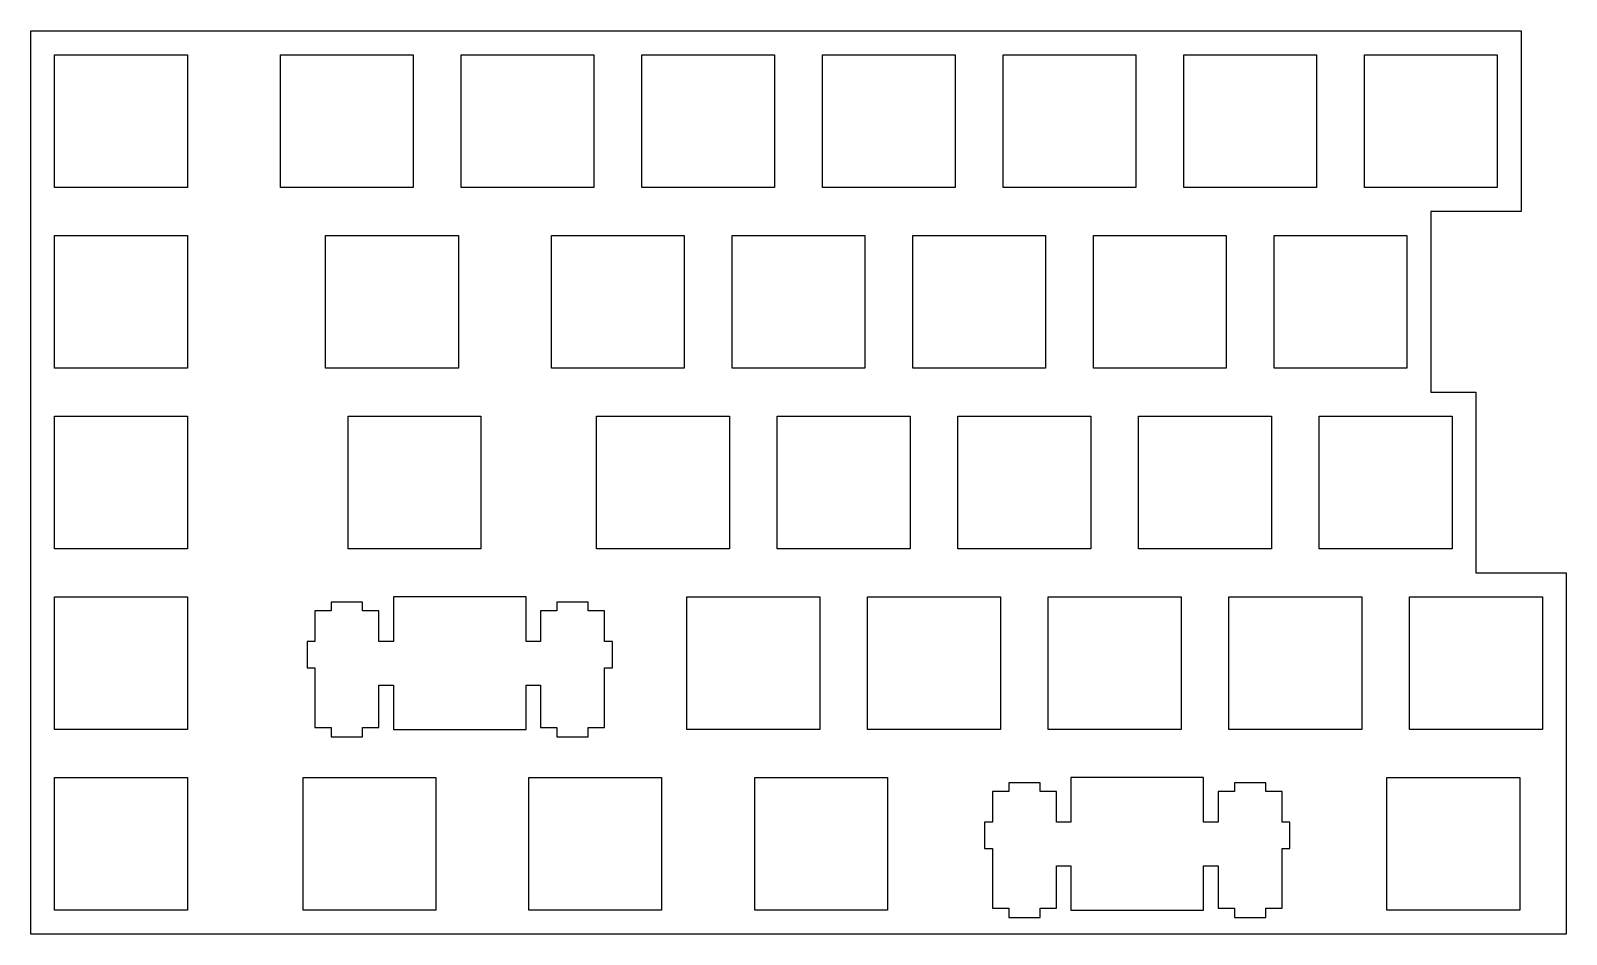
# Model space of a CAD drawing. Extents: x 0 to 162, y 0 to 96.
import ezdxf

# ---------------------------------------------------------------- set-up
doc = ezdxf.new("R2010")
doc.units = 0
doc.header["$MEASUREMENT"] = 0

msp = doc.modelspace()

# ---------------------------------------------------------------- linework, layer by layer
at = {"color": 0}
for p, q in [((0.09508, 95.5075), (157.2564, 95.5075)), ((0.09508, 0.25769), (0.09508, 95.5075)), ((2.61965, 92.9831), (16.6192, 92.9831)), ((2.61965, 78.9838), (2.61965, 92.9831)), ((16.6192, 92.9831), (16.6192, 78.9838)), ((26.4322, 92.9831), (40.4315, 92.9831)), ((26.4322, 78.9838), (26.4322, 92.9831)), ((40.4315, 92.9831), (40.4315, 78.9838)), ((45.4822, 92.9831), (59.4815, 92.9831)), ((45.4822, 78.9838), (45.4822, 92.9831)), ((59.4815, 92.9831), (59.4815, 78.9838)), ((64.5322, 92.9831), (78.5315, 92.9831)), ((64.5322, 78.9838), (64.5322, 92.9831)), ((78.5315, 92.9831), (78.5315, 78.9838)), ((83.5822, 92.9831), (97.5815, 92.9831)), ((83.5822, 78.9838), (83.5822, 92.9831)), ((97.5815, 92.9831), (97.5815, 78.9838)), ((102.632, 92.9831), (116.632, 92.9831)), ((102.632, 78.9838), (102.632, 92.9831)), ((116.632, 92.9831), (116.632, 78.9838)), ((121.682, 92.9831), (135.682, 92.9831)), ((121.682, 78.9838), (121.682, 92.9831)), ((135.682, 92.9831), (135.682, 78.9838)), ((140.732, 92.9831), (154.732, 92.9831)), ((140.732, 78.9838), (140.732, 92.9831)), ((154.732, 92.9831), (154.732, 78.9838)), ((16.6192, 78.9838), (2.61965, 78.9838)), ((40.4315, 78.9838), (26.4322, 78.9838)), ((59.4815, 78.9838), (45.4822, 78.9838)), ((78.5315, 78.9838), (64.5322, 78.9838)), ((97.5815, 78.9838), (83.5822, 78.9838)), ((116.632, 78.9838), (102.632, 78.9838)), ((135.682, 78.9838), (121.682, 78.9838)), ((154.732, 78.9838), (140.732, 78.9838)), ((2.61965, 73.9331), (16.6192, 73.9331)), ((2.61965, 59.9338), (2.61965, 73.9331)), ((16.6192, 73.9331), (16.6192, 59.9338)), ((31.1947, 73.9331), (45.194, 73.9331)), ((31.1947, 59.9338), (31.1947, 73.9331)), ((45.194, 73.9331), (45.194, 59.9338)), ((55.0072, 73.9331), (69.0065, 73.9331)), ((55.0072, 59.9338), (55.0072, 73.9331)), ((69.0065, 73.9331), (69.0065, 59.9338)), ((74.0572, 73.9331), (88.0565, 73.9331)), ((74.0572, 59.9338), (74.0572, 73.9331)), ((88.0565, 73.9331), (88.0565, 59.9338)), ((93.1072, 73.9331), (107.107, 73.9331)), ((93.1072, 59.9338), (93.1072, 73.9331)), ((107.107, 73.9331), (107.107, 59.9338)), ((112.157, 73.9331), (126.157, 73.9331)), ((112.157, 59.9338), (112.157, 73.9331)), ((126.157, 73.9331), (126.157, 59.9338)), ((131.207, 73.9331), (145.207, 73.9331)), ((131.207, 59.9338), (131.207, 73.9331)), ((145.207, 73.9331), (145.207, 59.9338)), ((16.6192, 59.9338), (2.61965, 59.9338)), ((45.194, 59.9338), (31.1947, 59.9338)), ((69.0065, 59.9338), (55.0072, 59.9338)), ((88.0565, 59.9338), (74.0572, 59.9338)), ((107.107, 59.9338), (93.1072, 59.9338)), ((126.157, 59.9338), (112.157, 59.9338)), ((145.207, 59.9338), (131.207, 59.9338)), ((2.61965, 54.8831), (16.6192, 54.8831)), ((2.61965, 40.8838), (2.61965, 54.8831)), ((16.6192, 54.8831), (16.6192, 40.8838)), ((33.5759, 54.8831), (47.5753, 54.8831)), ((33.5759, 40.8838), (33.5759, 54.8831)), ((47.5753, 54.8831), (47.5753, 40.8838)), ((59.7697, 54.8831), (73.769, 54.8831)), ((59.7697, 40.8838), (59.7697, 54.8831)), ((73.769, 54.8831), (73.769, 40.8838)), ((78.8197, 54.8831), (92.819, 54.8831)), ((78.8197, 40.8838), (78.8197, 54.8831)), ((92.819, 54.8831), (92.819, 40.8838)), ((97.8697, 54.8831), (111.869, 54.8831)), ((97.8697, 40.8838), (97.8697, 54.8831)), ((111.869, 54.8831), (111.869, 40.8838)), ((116.92, 54.8831), (130.919, 54.8831)), ((116.92, 40.8838), (116.92, 54.8831)), ((130.919, 54.8831), (130.919, 40.8838)), ((135.97, 54.8831), (149.969, 54.8831)), ((135.97, 40.8838), (135.97, 54.8831)), ((149.969, 54.8831), (149.969, 40.8838)), ((16.6192, 40.8838), (2.61965, 40.8838)), ((47.5753, 40.8838), (33.5759, 40.8838)), ((73.769, 40.8838), (59.7697, 40.8838)), ((92.819, 40.8838), (78.8197, 40.8838)), ((111.869, 40.8838), (97.8697, 40.8838)), ((130.919, 40.8838), (116.92, 40.8838)), ((149.969, 40.8838), (135.97, 40.8838)), ((162.02, 38.3594), (162.02, 0.25769)), ((2.61965, 35.833), (16.6192, 35.833)), ((2.61965, 21.8336), (2.61965, 35.833)), ((16.6192, 35.833), (16.6192, 21.8336)), ((38.3371, 35.833), (38.3371, 31.1326)), ((52.3378, 35.833), (38.3371, 35.833)), ((52.3378, 31.1326), (52.3378, 35.833)), ((69.2947, 35.833), (83.294, 35.833)), ((69.2947, 21.8336), (69.2947, 35.833)), ((83.294, 35.833), (83.294, 21.8336)), ((88.3447, 35.833), (102.344, 35.833)), ((88.3447, 21.8336), (88.3447, 35.833)), ((102.344, 35.833), (102.344, 21.8336)), ((107.395, 35.833), (121.394, 35.833)), ((107.395, 21.8336), (107.395, 35.833)), ((121.394, 35.833), (121.394, 21.8336)), ((126.445, 35.833), (140.444, 35.833)), ((126.445, 21.8336), (126.445, 35.833)), ((140.444, 35.833), (140.444, 21.8336)), ((145.495, 35.833), (159.494, 35.833)), ((145.495, 21.8336), (145.495, 35.833)), ((159.494, 35.833), (159.494, 21.8336)), ((31.7872, 34.3628), (30.0619, 34.3628)), ((30.0619, 34.3628), (30.0619, 31.1326)), ((35.0876, 35.2848), (31.7872, 35.2848)), ((31.7872, 35.2848), (31.7872, 34.3628)), ((35.0876, 34.3628), (35.0876, 35.2848)), ((36.8131, 34.3628), (35.0876, 34.3628)), ((36.8131, 31.1326), (36.8131, 34.3628)), ((55.5872, 34.3628), (53.8621, 34.3628)), ((53.8621, 34.3628), (53.8621, 31.1326)), ((58.8878, 35.2848), (55.5872, 35.2848)), ((55.5872, 35.2848), (55.5872, 34.3628)), ((58.8878, 34.3628), (58.8878, 35.2848)), ((60.6129, 34.3628), (58.8878, 34.3628)), ((60.6129, 31.1326), (60.6129, 34.3628)), ((30.0619, 31.1326), (29.2378, 31.1326)), ((29.2378, 31.1326), (29.2378, 28.3338)), ((38.3371, 31.1326), (36.8131, 31.1326)), ((53.8621, 31.1326), (52.3378, 31.1326)), ((61.437, 31.1326), (60.6129, 31.1326)), ((61.437, 28.3338), (61.437, 31.1326)), ((29.2378, 28.3338), (30.0619, 28.3338)), ((30.0619, 28.3338), (30.0619, 22.0638)), ((60.6129, 22.0638), (60.6129, 28.3338)), ((60.6129, 28.3338), (61.437, 28.3338)), ((36.8131, 22.0638), (36.8131, 26.5327)), ((36.8131, 26.5327), (38.3371, 26.5327)), ((38.3371, 26.5327), (38.3371, 21.8336)), ((52.3378, 21.8336), (52.3378, 26.5327)), ((52.3378, 26.5327), (53.8621, 26.5327)), ((53.8621, 26.5327), (53.8621, 22.0638)), ((16.6192, 21.8336), (2.61965, 21.8336)), ((30.0619, 22.0638), (31.7872, 22.0638)), ((31.7872, 22.0638), (31.7872, 21.0826)), ((31.7872, 21.0826), (35.0876, 21.0826)), ((35.0876, 21.0826), (35.0876, 22.0638)), ((35.0876, 22.0638), (36.8131, 22.0638)), ((38.3371, 21.8336), (52.3378, 21.8336)), ((53.8621, 22.0638), (55.5872, 22.0638)), ((55.5872, 22.0638), (55.5872, 21.0826)), ((55.5872, 21.0826), (58.8878, 21.0826)), ((58.8878, 21.0826), (58.8878, 22.0638)), ((58.8878, 22.0638), (60.6129, 22.0638)), ((83.294, 21.8336), (69.2947, 21.8336)), ((102.344, 21.8336), (88.3447, 21.8336)), ((121.394, 21.8336), (107.395, 21.8336)), ((140.444, 21.8336), (126.445, 21.8336)), ((159.494, 21.8336), (145.495, 21.8336)), ((2.61965, 16.7831), (16.6192, 16.7831)), ((2.61965, 2.78364), (2.61965, 16.7831)), ((16.6192, 16.7831), (16.6192, 2.78364)), ((28.812, 16.7831), (42.8128, 16.7831)), ((28.812, 2.78364), (28.812, 16.7831)), ((42.8128, 16.7831), (42.8128, 2.78364)), ((52.626, 16.7831), (66.6253, 16.7831)), ((52.626, 2.78364), (52.626, 16.7831)), ((66.6253, 16.7831), (66.6253, 2.78364)), ((76.4371, 16.7831), (90.4378, 16.7831)), ((76.4371, 2.78364), (76.4371, 16.7831)), ((90.4378, 16.7831), (90.4378, 2.78364)), ((106.525, 16.2347), (103.226, 16.2347)), ((103.226, 16.2347), (103.226, 15.3128)), ((106.525, 15.3128), (106.525, 16.2347)), ((109.776, 16.7831), (109.776, 12.0826)), ((123.775, 16.7831), (109.776, 16.7831)), ((123.775, 12.0826), (123.775, 16.7831)), ((130.325, 16.2347), (127.025, 16.2347)), ((127.025, 16.2347), (127.025, 15.3128)), ((130.325, 15.3128), (130.325, 16.2347)), ((143.112, 16.7831), (157.113, 16.7831)), ((143.112, 2.78364), (143.112, 16.7831)), ((157.113, 16.7831), (157.113, 2.78364)), ((103.226, 15.3128), (101.501, 15.3128)), ((101.501, 15.3128), (101.501, 12.0826)), ((108.251, 15.3128), (106.525, 15.3128)), ((108.251, 12.0826), (108.251, 15.3128)), ((127.025, 15.3128), (125.3, 15.3128)), ((125.3, 15.3128), (125.3, 12.0826)), ((132.05, 15.3128), (130.325, 15.3128)), ((132.05, 12.0826), (132.05, 15.3128)), ((101.501, 12.0826), (100.675, 12.0826)), ((100.675, 12.0826), (100.675, 9.28384)), ((109.776, 12.0826), (108.251, 12.0826)), ((125.3, 12.0826), (123.775, 12.0826)), ((132.876, 12.0826), (132.05, 12.0826)), ((132.876, 9.28384), (132.876, 12.0826)), ((100.675, 9.28384), (101.501, 9.28384)), ((101.501, 9.28384), (101.501, 3.01377)), ((132.05, 3.01377), (132.05, 9.28384)), ((132.05, 9.28384), (132.876, 9.28384)), ((108.251, 3.01377), (108.251, 7.48411)), ((108.251, 7.48411), (109.776, 7.48411)), ((109.776, 7.48411), (109.776, 2.78364)), ((123.775, 2.78364), (123.775, 7.48411)), ((123.775, 7.48411), (125.3, 7.48411)), ((125.3, 7.48411), (125.3, 3.01377)), ((16.6192, 2.78364), (2.61965, 2.78364)), ((42.8128, 2.78364), (28.812, 2.78364)), ((66.6253, 2.78364), (52.626, 2.78364)), ((90.4378, 2.78364), (76.4371, 2.78364)), ((101.501, 3.01377), (103.226, 3.01377)), ((103.226, 3.01377), (103.226, 2.03261)), ((103.226, 2.03261), (106.525, 2.03261)), ((106.525, 2.03261), (106.525, 3.01377)), ((106.525, 3.01377), (108.251, 3.01377)), ((109.776, 2.78364), (123.775, 2.78364)), ((125.3, 3.01377), (127.025, 3.01377)), ((127.025, 3.01377), (127.025, 2.03261)), ((127.025, 2.03261), (130.325, 2.03261)), ((130.325, 2.03261), (130.325, 3.01377)), ((130.325, 3.01377), (132.05, 3.01377)), ((157.113, 2.78364), (143.112, 2.78364)), ((162.02, 0.25769), (0.09508, 0.25769))]:
    msp.add_line(p, q, dxfattribs=at)
at = {"linetype": 'Continuous'}
for p, q in [((157.2564, 95.5075), (157.2564, 76.4594)), ((147.7333, 76.4594), (147.7333, 57.4075)), ((157.2564, 76.4594), (147.7333, 76.4594)), ((147.7333, 57.4075), (152.4934, 57.4075)), ((152.4934, 57.4075), (152.4934, 38.3594)), ((152.4934, 38.3594), (162.02, 38.3594))]:
    msp.add_line(p, q, dxfattribs=at)

doc.saveas('drawing.dxf')
